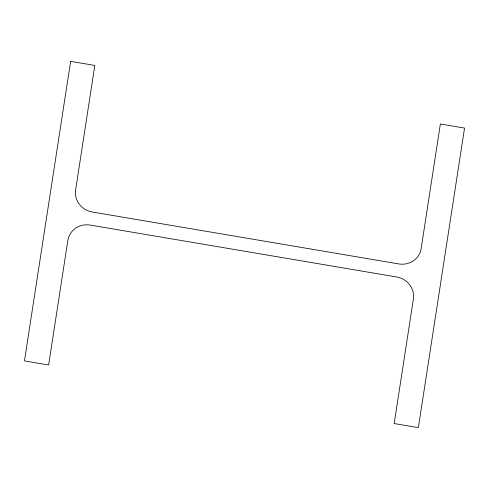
<?xml version="1.0" encoding="UTF-8"?>
<svg xmlns="http://www.w3.org/2000/svg" width="489" height="489" viewBox="0 0 489 489"><rect width="100%" height="100%" fill="white"/><g stroke="black" fill="none" stroke-linecap="round" stroke-linejoin="round"><path stroke-width="0.73" d="M70.642 61.351L24.45 360.919L48.631 365.014L67.837 240.441A19.798 18.875 18.2 0 1 90.22 225.074L396.762 277A19.798 18.875 18.2 0 1 413.388 298.981L394.177 423.553L418.358 427.649L464.55 128.081L440.369 123.986L421.163 248.559A19.798 18.875 18.2 0 1 398.779 263.926L92.238 212A19.798 18.875 18.2 0 1 75.612 190.019L94.823 65.447L70.642 61.351"/></g></svg>
